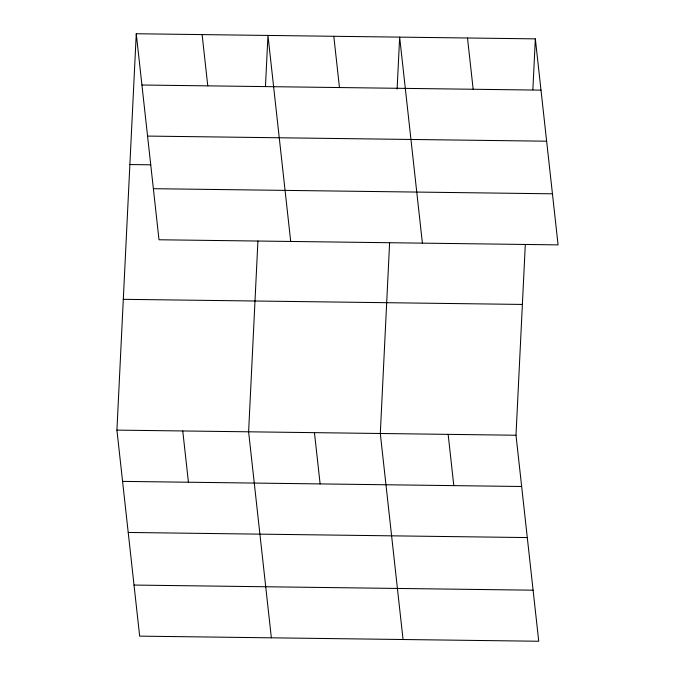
<?xml version="1.0" encoding="UTF-8"?>
<svg xmlns="http://www.w3.org/2000/svg" width="675" height="675" viewBox="0 0 675 675"><rect width="100%" height="100%" fill="white"/><g stroke="black" fill="none" stroke-linecap="round" stroke-linejoin="round"><path stroke-width="1.01" d="M525.31 244.418L515.995 435.232L538.734 641.25L139.657 636.137L116.918 430.118L136.266 33.75L535.342 38.863L558.082 244.882L159.005 239.768L136.266 33.75M257.926 240.992L248.611 431.806L271.358 637.824M265.477 86.307L267.958 35.438L290.706 241.456M389.618 242.679L380.303 433.493L403.051 639.512M397.119 89.032L399.651 37.125L422.398 243.143M532.862 89.733L535.342 38.863M141.919 85.016L541.004 90.129M147.555 136.08L546.64 141.202M129.878 164.548L150.778 164.818M153.368 188.696L552.445 193.809M123.297 299.32L522.383 304.433M116.918 430.118L515.995 435.232M122.572 481.385L521.657 486.498M128.216 532.457L527.293 537.57M134.021 585.065L533.098 590.186M467.497 37.994L473.158 89.26M448.149 434.362L453.811 485.629M333.804 36.281L339.466 87.547M314.457 432.65L320.119 483.916M202.112 34.594L207.773 85.86M182.765 430.962L188.426 482.228"/></g></svg>
